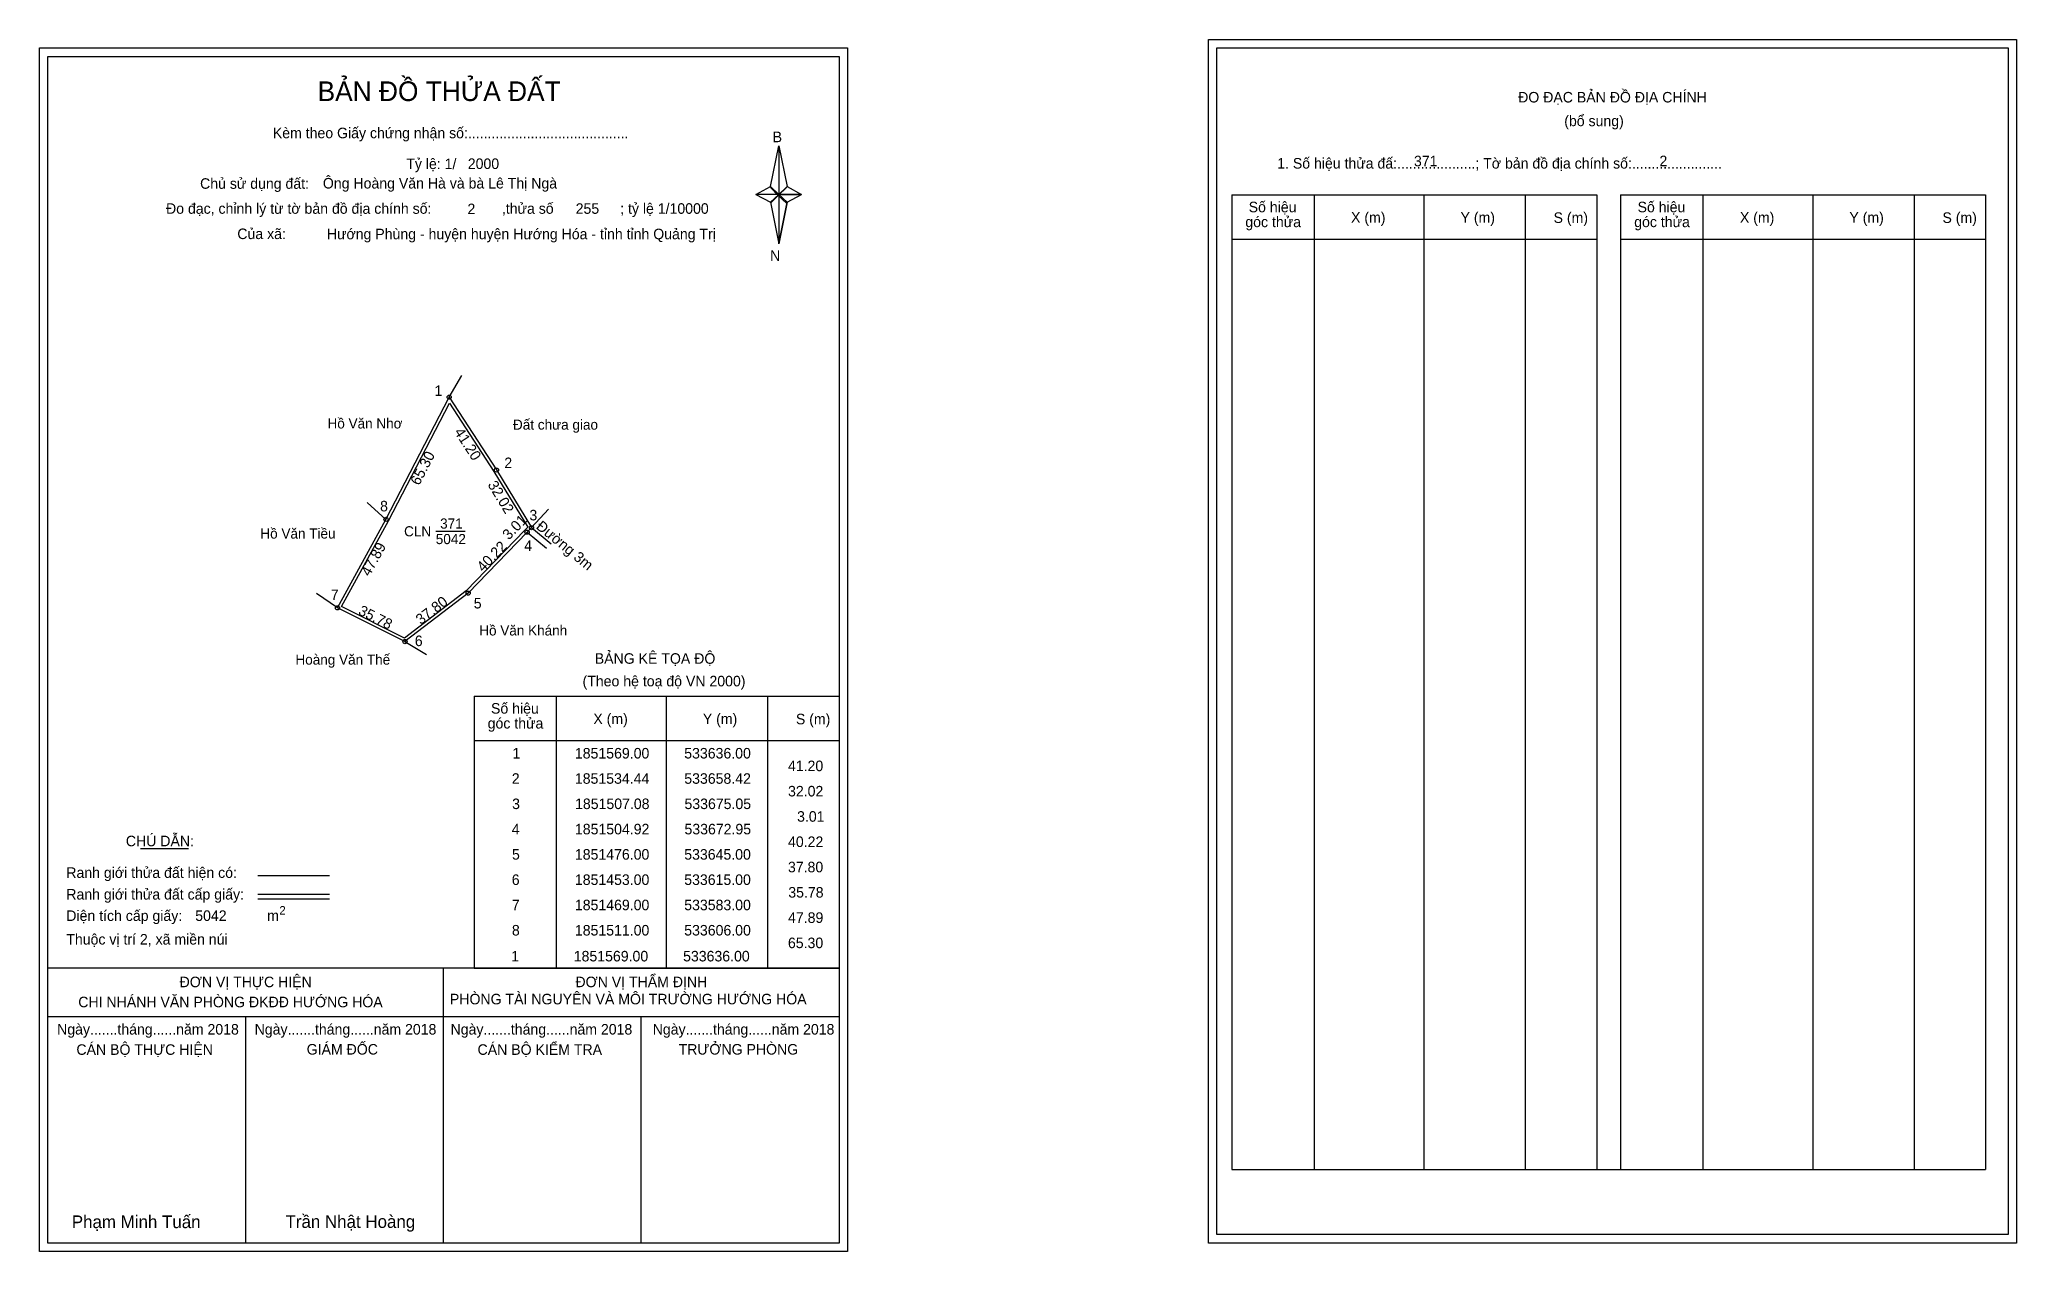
# Model space of a CAD drawing. Extents: x 533442 to 534380, y 1851164 to 1851739.
import ezdxf

# ---------------------------------------------------------------- set-up
doc = ezdxf.new("R2010")
doc.units = 0
for name, color, linetype in [('Level 1', 7, 'Continuous'), ('Level 10', 7, 'Continuous'), ('Level 11', 7, 'Continuous'), ('Level 13', 7, 'Continuous'), ('Level 27', 7, 'Continuous'), ('Level 3', 7, 'Continuous'), ('Level 49', 7, 'Continuous'), ('Level 5', 7, 'Continuous'), ('Level 53', 7, 'Continuous'), ('Level 55', 7, 'Continuous'), ('Level 6', 7, 'Continuous'), ('Level 60', 7, 'Continuous'), ('Level 63', 7, 'Continuous'), ('Level 9', 7, 'Continuous')]:
    doc.layers.add(name, color=color, linetype=linetype)

msp = doc.modelspace()

# ---------------------------------------------------------------- linework, layer by layer
at = {"layer": 'Level 1'}
for p, q in [((534000.26, 1851734.73), (534000.26, 1851734.73)), ((533445.62, 1851730.73), (533445.62, 1851730.73)), ((533788.46, 1851668.96), (533792.4, 1851688.24)), ((533792.4, 1851688.24), (533792.4, 1851665.19)), ((533792.4, 1851688.24), (533796.33, 1851668.96)), ((533781.57, 1851665.19), (533788.46, 1851668.96)), ((533788.46, 1851668.96), (533792.4, 1851665.19)), ((533792.1, 1851664.76), (533788.46, 1851668.52)), ((533796.04, 1851668.52), (533792.1, 1851664.76)), ((533792.1, 1851664.76), (533796.04, 1851668.52)), ((533796.33, 1851668.96), (533792.4, 1851665.19)), ((533792.4, 1851665.19), (533788.46, 1851661.51)), ((533792.1, 1851664.76), (533788.46, 1851661.07)), ((533788.46, 1851661.07), (533792.1, 1851664.76)), ((533788.46, 1851661.51), (533792.4, 1851641.79)), ((533796.04, 1851661.07), (533792.1, 1851664.76)), ((533792.4, 1851665.19), (533792.4, 1851641.79)), ((533792.4, 1851665.19), (533803.22, 1851665.19)), ((533792.4, 1851665.19), (533796.33, 1851661.51)), ((533796.33, 1851661.51), (533792.4, 1851641.79)), ((533796.33, 1851661.51), (533803.22, 1851665.19)), ((534007.33, 1851665.02), (534180.53, 1851665.02)), ((534046.51, 1851202.49), (534046.51, 1851665.02)), ((534098.65, 1851202.49), (534098.65, 1851665.02)), ((534146.6, 1851665.02), (534146.6, 1851202.49)), ((534180.53, 1851665.02), (534180.53, 1851202.49)), ((534191.84, 1851665.02), (534365.05, 1851665.02)), ((534231.02, 1851202.49), (534231.02, 1851665.02)), ((534283.17, 1851202.49), (534283.17, 1851665.02)), ((534331.11, 1851665.02), (534331.11, 1851202.49)), ((534365.05, 1851665.02), (534365.05, 1851202.49)), ((534007.33, 1851643.96), (534180.53, 1851643.96)), ((534191.84, 1851643.96), (534365.05, 1851643.96)), ((533647.81, 1851427.07), (533821.01, 1851427.07)), ((533686.99, 1851298.02), (533686.99, 1851427.07)), ((533739.13, 1851298.02), (533739.13, 1851427.07)), ((533787.07, 1851427.07), (533787.07, 1851298.02)), ((533647.81, 1851406.02), (533821.01, 1851406.02)), ((533489.45, 1851354.86), (533512.26, 1851354.86)), ((533545.18, 1851342.05), (533579.21, 1851342.05)), ((533545.18, 1851333.15), (533579.21, 1851333.15)), ((533545.18, 1851330.96), (533579.21, 1851330.96)), ((533659.27, 1851298.02), (533445.61, 1851298.02)), ((533821.01, 1851298.02), (533611.33, 1851298.02)), ((533633.31, 1851167.58), (533633.31, 1851298.02)), ((533647.81, 1851298.02), (533821.01, 1851298.02)), ((533821.01, 1851274.92), (533445.61, 1851274.92)), ((533539.46, 1851167.58), (533539.46, 1851274.92)), ((533727.16, 1851167.58), (533727.16, 1851274.92)), ((534007.33, 1851202.49), (534365.05, 1851202.49)), ((534375.66, 1851171.58), (534375.66, 1851171.58)), ((533821.01, 1851167.58), (533821.01, 1851167.58))]:
    msp.add_line(p, q, dxfattribs=at)
for points in [[(533788.46, 1851668.96), (533792.4, 1851688.24), (533792.4, 1851665.19)], [(533792.4, 1851665.19), (533796.33, 1851668.96), (533803.22, 1851665.19)], [(533781.57, 1851665.19), (533788.46, 1851661.51), (533792.4, 1851665.19)], [(533792.4, 1851665.19), (533792.4, 1851641.79), (533796.33, 1851661.51)]]:
    msp.add_lwpolyline(points, close=True, dxfattribs=at)
at = {"layer": 'Level 10'}
for points in [[(533675.05, 1851507.08), (533672.95, 1851504.92), (533645, 1851476), (533615, 1851453), (533583, 1851469), (533606, 1851511), (533636, 1851569), (533658.42, 1851534.44)], [(533673.29, 1851507.28), (533671.94, 1851505.89), (533644.07, 1851477.05), (533614.84, 1851454.64), (533584.93, 1851469.6), (533607.24, 1851510.34), (533636.14, 1851566.22), (533657.23, 1851533.7)]]:
    msp.add_lwpolyline(points, close=True, dxfattribs=at)
at = {"layer": 'Level 11'}
for centre in [(533636, 1851569), (533658.42, 1851534.44), (533606, 1851511), (533672.95, 1851504.92), (533675.05, 1851507.08), (533675.05, 1851507.08), (533583, 1851469), (533645, 1851476), (533615, 1851453)]:
    msp.add_circle(centre, 1, dxfattribs=at)
at = {"layer": 'Level 27'}
for p, q in [((533636, 1851569), (533642.07, 1851579.35)), ((533606, 1851511), (533597.04, 1851518.98)), ((533675.05, 1851507.08), (533683.15, 1851515.93)), ((533675.05, 1851507.08), (533684.31, 1851499.45)), ((533672.95, 1851504.92), (533682.21, 1851497.29)), ((533583, 1851469), (533573.08, 1851475.75)), ((533615, 1851453), (533625.29, 1851446.83))]:
    msp.add_line(p, q, dxfattribs=at)
at = {"layer": 'Level 3'}
for p, q in [((534007.33, 1851665.02), (534007.33, 1851202.49)), ((534191.84, 1851665.02), (534191.84, 1851202.49)), ((533647.81, 1851427.07), (533647.81, 1851298.02))]:
    msp.add_line(p, q, dxfattribs=at)
at = {"layer": 'Level 63'}
for points in [[(533441.61, 1851734.73), (533825.01, 1851734.73), (533825.01, 1851163.58), (533441.61, 1851163.58)], [(533996.27, 1851738.73), (534379.67, 1851738.73), (534379.67, 1851167.58), (533996.27, 1851167.58)], [(534000.27, 1851734.73), (534375.67, 1851734.73), (534375.67, 1851171.58), (534000.27, 1851171.58)], [(533445.61, 1851730.73), (533821.01, 1851730.73), (533821.01, 1851167.58), (533445.61, 1851167.58)]]:
    msp.add_lwpolyline(points, close=True, dxfattribs=at)
at = {"layer": 'Level 9'}
msp.add_line((533629.62, 1851505.35), (533643.52, 1851505.35), dxfattribs=at)

# ---------------------------------------------------------------- texts
at = {"layer": 'Level 1'}
for s, height, p in [('BẢN ĐỒ THỬA ĐẤT', 9.3313, (533573.55, 1851709.54)), ('ĐO ĐẠC BẢN ĐỒ ĐỊA CHÍNH', 5, (534143.22, 1851708.85)), ('(bổ sung)', 5, (534165.1, 1851697.61)), ('Kèm theo Giấy chứng nhận số:.........................................', 5, (533552.31, 1851691.88)), ('B', 5, (533789.48, 1851690)), ('1. Số hiệu thửa đấ:....................; Tờ bản đồ địa chính số:.......................', 5, (534028.88, 1851677.49)), ('Chủ sử dụng đất:', 5, (533517.79, 1851667.89)), ('Đo đạc, chỉnh lý từ tờ bản đồ địa chính số:                  ,thửa số                 ; tỷ lệ 1/10000', 5, (533501.63, 1851656.03)), ('Số hiệu', 5, (534015.36, 1851656.75)), ('X (m)', 5, (534063.92, 1851651.8)), ('Y (m)', 5, (534115.88, 1851651.8)), ('S (m)', 5, (534160.03, 1851651.7)), ('Số hiệu', 5, (534199.88, 1851656.75)), ('X (m)', 5, (534248.44, 1851651.8)), ('Y (m)', 5, (534300.39, 1851651.8)), ('S (m)', 5, (534344.55, 1851651.7)), ('Của xã:', 5, (533535.47, 1851644.03)), ('góc thửa', 5, (534013.77, 1851649.69)), ('góc thửa', 5, (534198.29, 1851649.69)), ('N', 5, (533788.28, 1851633.66)), ('BẢNG KÊ TỌA ĐỘ', 5, (533705.07, 1851442.48)), ('(Theo hệ toạ độ VN 2000)', 5, (533699.27, 1851431.76)), ('Số hiệu', 5, (533655.84, 1851418.81)), ('góc thửa', 5, (533654.25, 1851411.75)), ('X (m)', 5, (533704.4, 1851413.86)), ('Y (m)', 5, (533756.35, 1851413.86)), ('S (m)', 5, (533800.51, 1851413.76)), ('CHÚ DẪN:', 5, (533482.57, 1851355.87)), ('Ranh giới thửa đất hiện có:', 5, (533454.31, 1851340.87)), ('Ranh giới thửa đất cấp giấy:', 5, (533454.31, 1851330.59)), ('2', 4, (533555.42, 1851323.49)), ('Diện tích cấp giấy:', 5, (533454.31, 1851320.43)), ('m', 5, (533549.62, 1851320.47)), ('Thuộc vị trí 2, xã miền núi', 5, (533454.31, 1851309.23)), ('ĐƠN VỊ THỰC HIỆN', 5, (533508.08, 1851288.99)), ('ĐƠN VỊ THẨM ĐỊNH', 5, (533695.89, 1851288.99)), ('CHI NHÁNH VĂN PHÒNG ĐKĐĐ HƯỚNG HÓA', 5, (533460, 1851279.47)), ('PHÒNG TÀI NGUYÊN VÀ MÔI TRƯỜNG HƯỚNG HÓA', 5, (533636.34, 1851280.85)), ('Ngày.......tháng......năm 2018', 5, (533449.95, 1851266.52)), ('Ngày.......tháng......năm 2018', 5, (533543.69, 1851266.52)), ('Ngày.......tháng......năm 2018', 5, (533636.64, 1851266.52)), ('Ngày.......tháng......năm 2018', 5, (533732.56, 1851266.52)), ('CÁN BỘ THỰC HIỆN', 5, (533459.11, 1851256.89)), ('GIÁM ĐỐC', 5, (533568.38, 1851257.01)), ('CÁN BỘ KIỂM TRA', 5, (533649.46, 1851256.89)), ('TRƯỞNG PHÒNG', 5, (533744.84, 1851257.01)), ('Phạm Minh Tuấn', 6, (533456.93, 1851174.66)), ('Trần Nhật Hoàng', 6, (533558.32, 1851174.76))]:
    msp.add_text(s, height=height, dxfattribs=at).set_placement(p)
at = {"layer": 'Level 11'}
msp.add_text('Tỷ lệ: 1/', height=5, dxfattribs=at).set_placement((533615.63, 1851677.25))
at = {"layer": 'Level 13'}
for s, p in [('CLN', (533614.59, 1851502.95)), ('371', (533631.69, 1851506.63)), ('5042', (533629.63, 1851499.27))]:
    msp.add_text(s, height=4.8, dxfattribs=at).set_placement(p)
at = {"layer": 'Level 49'}
for s, rotation, p in [('41.20', 302.97256, (533638.19, 1851552.45)), ('65.30', 62.65012, (533621.73, 1851526.78)), ('32.02', 301.29214, (533654.07, 1851527.47)), ('3.01', 45.80693, (533664.31, 1851500.94)), ('47.89', 61.29405, (533598.2, 1851483.62)), ('40.22', 45.97717, (533652.16, 1851485.71)), ('35.78', 333.43495, (533592.47, 1851466.05)), ('37.80', 37.47618, (533622.54, 1851460.79))]:
    msp.add_text(s, height=5, rotation=rotation, dxfattribs=at).set_placement(p)
at = {"layer": 'Level 5'}
msp.add_text('Đường 3m', height=5, rotation=320.53966, dxfattribs=at).set_placement((533676.84, 1851506.97))
at = {"layer": 'Level 53'}
for s, p in [('1', (533666, 1851397.52)), ('1851569.00', (533695.64, 1851397.52)), ('533636.00', (533747.53, 1851397.52)), ('41.20', (533796.74, 1851391.52)), ('2', (533665.7, 1851385.52)), ('1851534.44', (533695.64, 1851385.52)), ('533658.42', (533747.55, 1851385.52)), ('32.02', (533796.78, 1851379.52)), ('3', (533665.86, 1851373.52)), ('1851507.08', (533695.72, 1851373.52)), ('533675.05', (533747.64, 1851373.52)), ('4', (533665.68, 1851361.52)), ('1851504.92', (533695.66, 1851361.52)), ('533672.95', (533747.64, 1851361.52)), ('3.01', (533801.07, 1851367.52)), ('40.22', (533796.78, 1851355.52)), ('5', (533665.79, 1851349.52)), ('1851476.00', (533695.64, 1851349.52)), ('533645.00', (533747.53, 1851349.52)), ('37.80', (533796.74, 1851343.52)), ('6', (533665.69, 1851337.52)), ('1851453.00', (533695.64, 1851337.52)), ('533615.00', (533747.53, 1851337.52)), ('7', (533665.71, 1851325.52)), ('1851469.00', (533695.64, 1851325.52)), ('533583.00', (533747.53, 1851325.52)), ('35.78', (533796.9, 1851331.52)), ('8', (533665.76, 1851313.52)), ('1851511.00', (533695.64, 1851313.52)), ('533606.00', (533747.53, 1851313.52)), ('47.89', (533796.79, 1851319.52)), ('65.30', (533796.74, 1851307.52)), ('1', (533665.46, 1851301.22)), ('1851569.00', (533695.1, 1851301.22)), ('533636.00', (533746.99, 1851301.22))]:
    msp.add_text(s, height=5, dxfattribs=at).set_placement(p)
at = {"layer": 'Level 55'}
for s, height, p in [('1', 0.8, (533635.78, 1851569)), ('0', 0.22, (533635.92, 1851568.78)), ('0', 0.22, (533635.92, 1851568.78)), ('2', 0.8, (533658.15, 1851534.44)), ('0', 0.22, (533658.34, 1851534.22)), ('370', 0.22, (533605.76, 1851510.78)), ('370', 0.22, (533605.76, 1851510.78)), ('8', 0.8, (533605.74, 1851511)), ('0', 0.22, (533605.92, 1851510.78)), ('3', 0.8, (533674.8, 1851507.08)), ('0', 0.22, (533674.97, 1851506.86)), ('0', 0.22, (533674.97, 1851506.86)), ('4', 0.8, (533672.67, 1851504.92)), ('373', 0.22, (533672.72, 1851504.7)), ('0', 0.22, (533672.87, 1851504.7)), ('376', 0.22, (533582.76, 1851468.78)), ('370', 0.22, (533582.76, 1851468.78)), ('376', 0.22, (533582.76, 1851468.78)), ('370', 0.22, (533582.76, 1851468.78)), ('7', 0.8, (533582.73, 1851469)), ('373', 0.22, (533644.77, 1851475.78)), ('5', 0.8, (533644.74, 1851476)), ('376', 0.22, (533614.76, 1851452.78)), ('376', 0.22, (533614.76, 1851452.78)), ('6', 0.8, (533614.73, 1851453)), ('373', 0.22, (533614.77, 1851452.78))]:
    msp.add_text(s, height=height, dxfattribs=at).set_placement(p)
at = {"layer": 'Level 6'}
for s, p in [('2000', (533644.82, 1851677.29)), ('371', (534093.78, 1851678.57)), ('2', (534210.27, 1851678.61)), ('Ông Hoàng Văn Hà và bà Lê Thị Ngà', (533576.06, 1851668.03)), ('2', (533644.66, 1851655.85)), ('255', (533696.01, 1851656.01)), (' Hướng Phùng - huyện huyện Hướng Hóa - tỉnh tỉnh Quảng Trị', (533576.09, 1851643.95)), ('5042', (533515.5, 1851320.44))]:
    msp.add_text(s, height=5, dxfattribs=at).set_placement(p)
at = {"layer": 'Level 60'}
for s, p in [('Hồ Văn Nhơ', (533578.25, 1851554.14)), ('Đất chưa giao', (533666.27, 1851553.57)), ('Hồ Văn Tiều', (533546.4, 1851501.9)), ('Hồ Văn Khánh', (533650.25, 1851455.91)), ('Hoàng Văn Thế', (533563.04, 1851442.06))]:
    msp.add_text(s, height=4.8, dxfattribs=at).set_placement(p)
at = {"layer": 'Level 9'}
for s, p in [('1', (533629, 1851569.59)), ('2', (533662.15, 1851535.34)), ('8', (533603.2, 1851514.79)), ('3', (533674.06, 1851510.52)), ('4', (533671.59, 1851496.03)), ('7', (533579.82, 1851472.72)), ('5', (533647.66, 1851468.72)), ('6', (533619.68, 1851450.86))]:
    msp.add_text(s, height=5, dxfattribs=at).set_placement(p)

doc.saveas('drawing.dxf')
